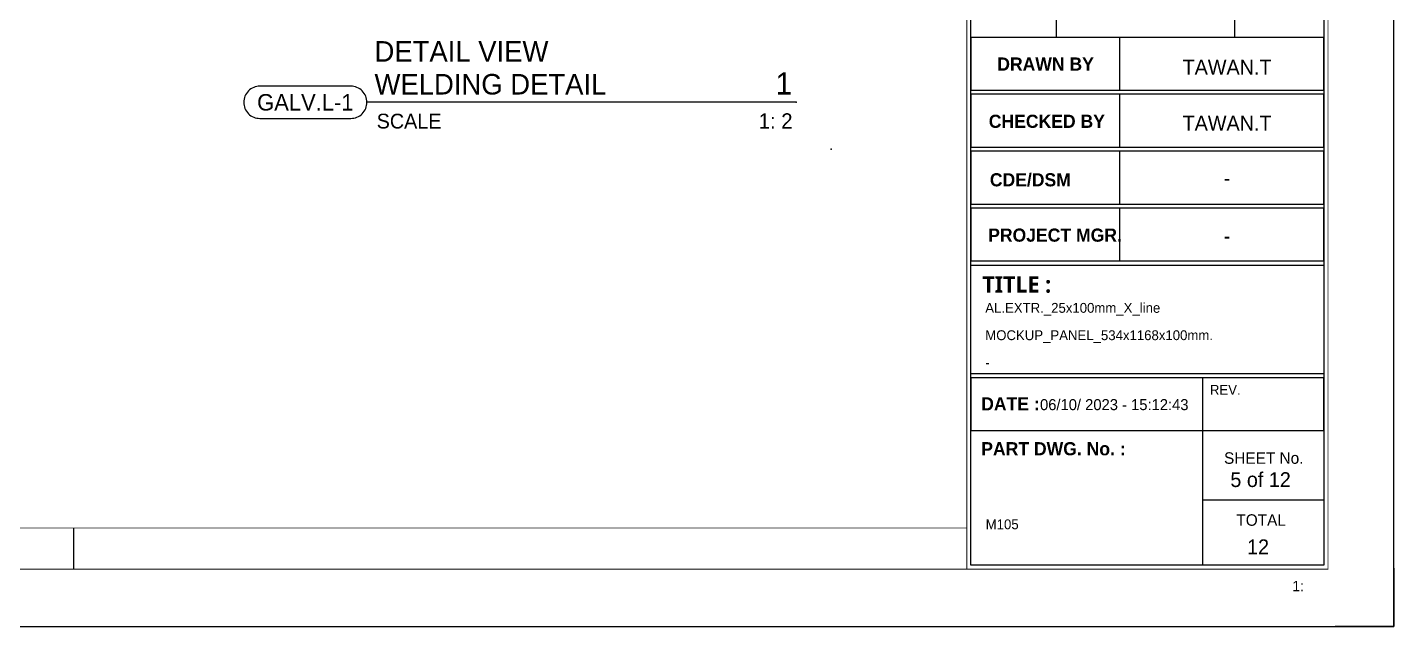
# Model space of a CAD drawing. Header units: millimetres. Extents: x -244126 to 368105, y -173968 to 259060.
# Drawn here: x 10923.1 to 11256, y 3898.1 to 4044 of the extents above; entities that cross this region are included whole.
import ezdxf
from ezdxf.enums import TextEntityAlignment as Align

# ---------------------------------------------------------------- set-up
doc = ezdxf.new("R2010")
doc.units = ezdxf.units.MM
doc.header["$MEASUREMENT"] = 0
for name, pattern in [('005_GG_TA_LINE', [13.75, 5, -1.25, 1.25, -1.25, 5]), ('BORDER2', [22.225, 6.35, -3.175, 6.35, -3.175, 0, -3.175]), ('TA_GL_000.00010', [0.000275, 0.0001, -2.5e-05, 2.5e-05, -2.5e-05, 0.0001]), ('TA_HL_003.00000', [19.5, 10.65, -8.85])]:
    doc.linetypes.add(name, pattern=pattern)
for name, color, linetype in [('000 - L I N E 0.1', 1, 'Continuous'), ('000 - SYMBOL CON', 1, 'Continuous'), ('000 - T E X T', 4, 'Continuous'), ('000 - TITLEBLOCK', 4, 'Continuous'), ('T E X T', 4, 'Continuous')]:
    doc.layers.add(name, color=color, linetype=linetype)
doc.styles.add('Cetury Gothic', font='GOTHIC.TTF')
doc.styles.add('MtXpl_BrowalliaUPC', font='BrowalliaUPC.ttf')
doc.styles.add('MtXpl_Century_Gothic', font='GOTHICB.TTF')
doc.styles.add('MtXpl_Malgun_Gothic', font='malgunbd.ttf')
doc.styles.add('TA', font='Cordia New.ttf', dxfattribs={"height": 4.5})

# ---------------------------------------------------------------- blocks, each defined once
blk = doc.blocks.new('A$Cfd196da9')
at = {"color": 0, "linetype": 'ByBlock', "const_width": 0.1}
blk.add_lwpolyline([(-143.5, -98), (96.5, -98), (96.5, 99), (-143.5, 99)], close=True, dxfattribs=at)
blk = doc.blocks.new('*U1670')
at = {"color": 3, "linetype": 'Continuous'}
for p, q in [((511.81, 182.47), (511.81, 143.47)), ((555.19, 182.47), (555.19, 143.47)), ((527.24, 143.47), (527.24, 130.61)), ((527.24, 129.61), (527.24, 116.75)), ((527.24, 115.75), (527.24, 102.89)), ((527.24, 101.89), (527.24, 89.03)), ((547.4, 60.57), (547.4, 47.72)), ((547.4, 47.72), (547.4, 15)), ((547.4, 30.86), (577, 30.86))]:
    blk.add_line(p, q, dxfattribs=at)
for points in [[(577, 130.61), (577, 143.47), (491, 143.47), (491, 130.61)], [(577, 116.75), (577, 129.61), (491, 129.61), (491, 116.75)], [(577, 102.89), (577, 115.75), (491, 115.75), (491, 102.89)], [(577, 89.03), (577, 101.89), (491, 101.89), (491, 89.03)], [(577, 88.03), (577, 61.57), (491, 61.57), (491, 88.03)], [(577, 47.72), (577, 60.57), (491, 60.57), (491, 47.72)], [(577, 47.72), (577, 15), (491, 15), (491, 47.72)]]:
    blk.add_lwpolyline(points, close=True, dxfattribs=at)
at = {"layer": '000 - L I N E 0.1', "color": 21, "linetype": 'Continuous'}
blk.add_lwpolyline([(594, 14.24), (594, 0), (579.76, 0)], dxfattribs=at)
at = {"layer": '000 - T E X T', "color": 3}
blk.add_line((272.45, 14), (272.45, 24), dxfattribs=at)
at = {"layer": '000 - T E X T', "color": 3, "const_width": 0.2}
blk.add_lwpolyline([(578, 14), (490, 14), (490, 408), (578, 408)], close=True, dxfattribs=at)
at = {"layer": '000 - T E X T', "color": 3}
blk.add_lwpolyline([(577, 15), (491, 15), (491, 407), (577, 407)], close=True, dxfattribs=at)
at = {"layer": '000 - T E X T', "color": 3, "const_width": 0.2}
blk.add_lwpolyline([(10, 24), (490, 24)], dxfattribs=at)
at = {"layer": '000 - TITLEBLOCK', "color": 250}
blk.add_lwpolyline([(0, 0), (594, 0), (594, 420), (0, 420)], close=True, dxfattribs=at)
at = {"layer": '000 - T E X T', "color": 3, "xscale": 2, "yscale": 2, "zscale": 2}
blk.add_blockref('A$Cfd196da9', (297, 210), dxfattribs=at)
at = {"color": 4, "style": 'Cetury Gothic'}
blk.add_text(' 1:', height=2.502, dxfattribs=at).set_placement((568.4, 8.64))
at = {"color": 4, "style": 'TA'}
blk.add_attdef('PAPER_SIZE', text='', height=2.5, dxfattribs=at).set_placement((568.6, 9.97), align=Align.MIDDLE_RIGHT)
blk.add_attdef('SCALE_SIZE', text='', height=2.5, dxfattribs=at).set_placement((573.51, 10.03), align=Align.MIDDLE_LEFT)
at = {"layer": '000 - T E X T', "linetype": '005_GG_TA_LINE', "insert": (506.85, 55.4), "char_height": 2.6877, "attachment_point": 1, "style": 'Cetury Gothic'}
blk.add_mtext(' 06/10/ 2023 - 15:12:43 ', dxfattribs=at)
at = {"layer": '000 - T E X T', "color": 250, "style": 'TA'}
for tag, height, p in [('SUPERLINK', 2, (17.26, 415.77)), ('NAMEFILE', 2, (17.26, 411.76)), ('SC', 40, (3.36, 375.21))]:
    blk.add_attdef(tag, text='', height=height, dxfattribs=at).set_placement(p, align=Align.MIDDLE_LEFT)
at = {"layer": '000 - T E X T', "color": 4, "style": 'TA'}
for tag, height, p in [('NAME_JOB_1', 2, (523.67, 338.25)), ('NAME_JOB_2', 2, (523.67, 333.89)), ('NAME_PROJECT_1', 3, (493.81, 318.97)), ('NAME_PROJECT_2', 3, (493.81, 311.57)), ('NAME_PROJECT_3', 3, (493.81, 304.17)), ('CODE_VALUE_1', 1.9, (521.15, 289.12)), ('CODE_VALUE_2', 1.9, (521.15, 283.12)), ('PART_NAME_VALUE_1', 1.9, (521.15, 275.87)), ('PART_NAME_VALUE_2', 1.9, (521.15, 269.87)), ('PART_NAME_VALUE_3', 1.9, (521.15, 263.87)), ('MATTERIAL_VALUE_1', 3.6, (521.96, 256.9)), ('SPEC_VALUE', 3.6, (521.96, 248.68)), ('THICKNESS_VALUE', 3.6, (521.96, 240.53)), ('COATING_VALUE_1', 3.6, (521.96, 232.5)), ('COATING_VALUE_2', 3.6, (521.96, 224.47)), ('NAME_TITLE_1', 2.4, (494.51, 77.62)), ('NAME_TITLE_2', 2.4, (494.51, 70.96)), ('NAME_TITLE_3', 2.4, (494.51, 64.3)), ('DRAWING_NO1', 2.4, (494.61, 32.92)), ('DRAWING_NO2', 2.4, (494.61, 24.91))]:
    blk.add_attdef(tag, text='', height=height, dxfattribs=at).set_placement(p, align=Align.MIDDLE_LEFT)
for tag, p in [('NAME_DAFT', (553.41, 136.22)), ('NAME_CHECKED', (553.41, 122.6)), ('NAME_DESIGNER', (553.41, 109.21)), ('NAME_DESIGN_MGR', (553.41, 95.12))]:
    blk.add_attdef(tag, text='', height=3.6, dxfattribs=at).set_placement(p, align=Align.MIDDLE_CENTER)
for tag, p, height in [('REV', (553.53, 50.25), 3.75), ('NAME_REMARK', (55.29, 17.3), 4)]:
    blk.add_attdef(tag, p, '', height=height, dxfattribs=at)
at = {"layer": '000 - T E X T', "color": 4, "style": 'Cetury Gothic'}
for tag, p in [('SHEET_NO.', (561.58, 34)), ('TOTAL_SHEET_NO.', (560.97, 17.64))]:
    blk.add_attdef(tag, text='', height=3.6, dxfattribs=at).set_placement(p, align=Align.CENTER)
at = {"layer": 'T E X T', "color": 4, "linetype": '005_GG_TA_LINE'}
for s, height, style, p in [('DRAWN BY', 3.2, 'MtXpl_Century_Gothic', (497.43, 135.38)), ('CHECKED BY', 3.2, 'MtXpl_Century_Gothic', (495.36, 121.44)), ('CDE/DSM', 3.2, 'MtXpl_Century_Gothic', (495.62, 107.2)), ('PROJECT MGR.', 3.2, 'MtXpl_Century_Gothic', (495.21, 93.73)), ('TITLE :', 4, 'MtXpl_Malgun_Gothic', (493.8, 81.32)), ('REV.', 2.4, 'Cetury Gothic', (549.23, 56.46)), ('DATE :', 3.2, 'MtXpl_Century_Gothic', (493.52, 52.64)), ('PART DWG. No. :', 3.2, 'MtXpl_Century_Gothic', (493.53, 41.72)), ('SHEET No.', 2.8, 'Cetury Gothic', (552.68, 39.65)), ('TOTAL', 2.8, 'Cetury Gothic', (555.68, 24.56))]:
    blk.add_text(s, height=height, dxfattribs=dict(at, style=style)).set_placement(p)
blk = doc.blocks.new('*U870')
at = {"color": 4}
blk.add_line((-4.26, 5.7), (-56.55, 5.7), dxfattribs=at)
at = {"linetype": 'TA_GL_000.00010'}
blk.add_point((0, 18), dxfattribs=at)
for p in [(-4.26, 5.7), (0, 0)]:
    blk.add_point(p)
at = {"layer": '000 - SYMBOL CON', "color": 0, "linetype": 'ByBlock'}
blk.add_lwpolyline([(-69.59, 7.66, 0.414214), (-71.55, 5.7, 0.414214), (-69.59, 3.74), (-58.51, 3.74, 0.414214), (-56.55, 5.7, 0.414214), (-58.51, 7.66)], format="xyb", close=True, dxfattribs=at)
at = {"color": 4, "linetype": 'BORDER2', "style": 'Cetury Gothic'}
blk.add_text('SCALE', height=1.8, dxfattribs=at).set_placement((-55.36, 2.51))
at = {"color": 0, "style": 'TA'}
for tag, p in [('HEADING2', (-55.62, 10.65)), ('HEADING', (-55.62, 6.65))]:
    blk.add_attdef(tag, p, '', height=2.5, dxfattribs=at)
for tag, height, p in [('LO', 2.7, (-4.76, 6.65)), ('SC', 1.85, (-4.7, 2.51))]:
    blk.add_attdef(tag, text='', height=height, dxfattribs=at).set_placement(p, align=Align.RIGHT)
at = {"layer": '000 - T E X T', "color": 0, "style": 'MtXpl_BrowalliaUPC'}
blk.add_attdef('NO.CODE', text='', height=2, dxfattribs=at).set_placement((-64.05, 5.7), align=Align.MIDDLE_CENTER)

msp = doc.modelspace()

# ---------------------------------------------------------------- block references
at = {"color": 2, "linetype": 'TA_HL_003.00000'}
ref = msp.add_blockref('*U1670', (10661.98997, 3898.13396), dxfattribs=at)
ref.add_attrib('NAME_DAFT', 'TAWAN.T', dxfattribs={"layer": '000 - T E X T', "color": 4, "height": 3.6, "style": 'TA'}).set_placement((11215.40095, 4034.35004), align=Align.MIDDLE_CENTER)
ref.add_attrib('NAME_CHECKED', 'TAWAN.T', dxfattribs={"layer": '000 - T E X T', "color": 4, "height": 3.6, "style": 'TA'}).set_placement((11215.40095, 4020.72913), align=Align.MIDDLE_CENTER)
ref.add_attrib('NAME_DESIGNER', '-', dxfattribs={"layer": '000 - T E X T', "color": 4, "height": 3.6, "style": 'TA'}).set_placement((11215.40095, 4007.34522), align=Align.MIDDLE_CENTER)
ref.add_attrib('NAME_DESIGN_MGR', '-', dxfattribs={"layer": '000 - T E X T', "color": 4, "height": 3.6, "style": 'TA'}).set_placement((11215.40095, 3993.25033), align=Align.MIDDLE_CENTER)
ref.add_attrib('NAME_TITLE_1', 'AL.EXTR._25x100mm_X_line', dxfattribs={"layer": '000 - T E X T', "color": 4, "height": 2.4, "style": 'TA'}).set_placement((11156.49652, 3975.7513), align=Align.MIDDLE_LEFT)
ref.add_attrib('NAME_TITLE_2', 'MOCKUP_PANEL_534x1168x100mm.', dxfattribs={"layer": '000 - T E X T', "color": 4, "height": 2.4, "style": 'TA'}).set_placement((11156.49652, 3969.0913), align=Align.MIDDLE_LEFT)
ref.add_attrib('NAME_TITLE_3', '-', dxfattribs={"layer": '000 - T E X T', "color": 4, "height": 2.4, "style": 'TA'}).set_placement((11156.49652, 3962.4313), align=Align.MIDDLE_LEFT)
ref.add_attrib('DRAWING_NO2', 'M105', dxfattribs={"layer": '000 - T E X T', "color": 4, "height": 2.4, "style": 'TA'}).set_placement((11156.60084, 3923.04846), align=Align.MIDDLE_LEFT)
ref.add_attrib('SHEET_NO.', '5 of 12', dxfattribs={"layer": '000 - T E X T', "color": 4, "height": 3.6, "style": 'Cetury Gothic'}).set_placement((11223.56891, 3932.13171), align=Align.CENTER)
ref.add_attrib('TOTAL_SHEET_NO.', '12', dxfattribs={"layer": '000 - T E X T', "color": 4, "height": 3.6, "style": 'Cetury Gothic'}).set_placement((11222.95581, 3915.7738), align=Align.CENTER)
at = {"layer": '000 - T E X T', "xscale": 2, "yscale": 2, "zscale": 2}
msp.add_blockref('*U870', (11118.95502, 4014.39694), dxfattribs=at).add_auto_attribs({'NO.CODE': 'GALV.L-1', 'HEADING2': 'DETAIL VIEW', 'HEADING': 'WELDING DETAIL', 'LO': '1', 'SC': '1: 2'})

doc.saveas('drawing.dxf')
